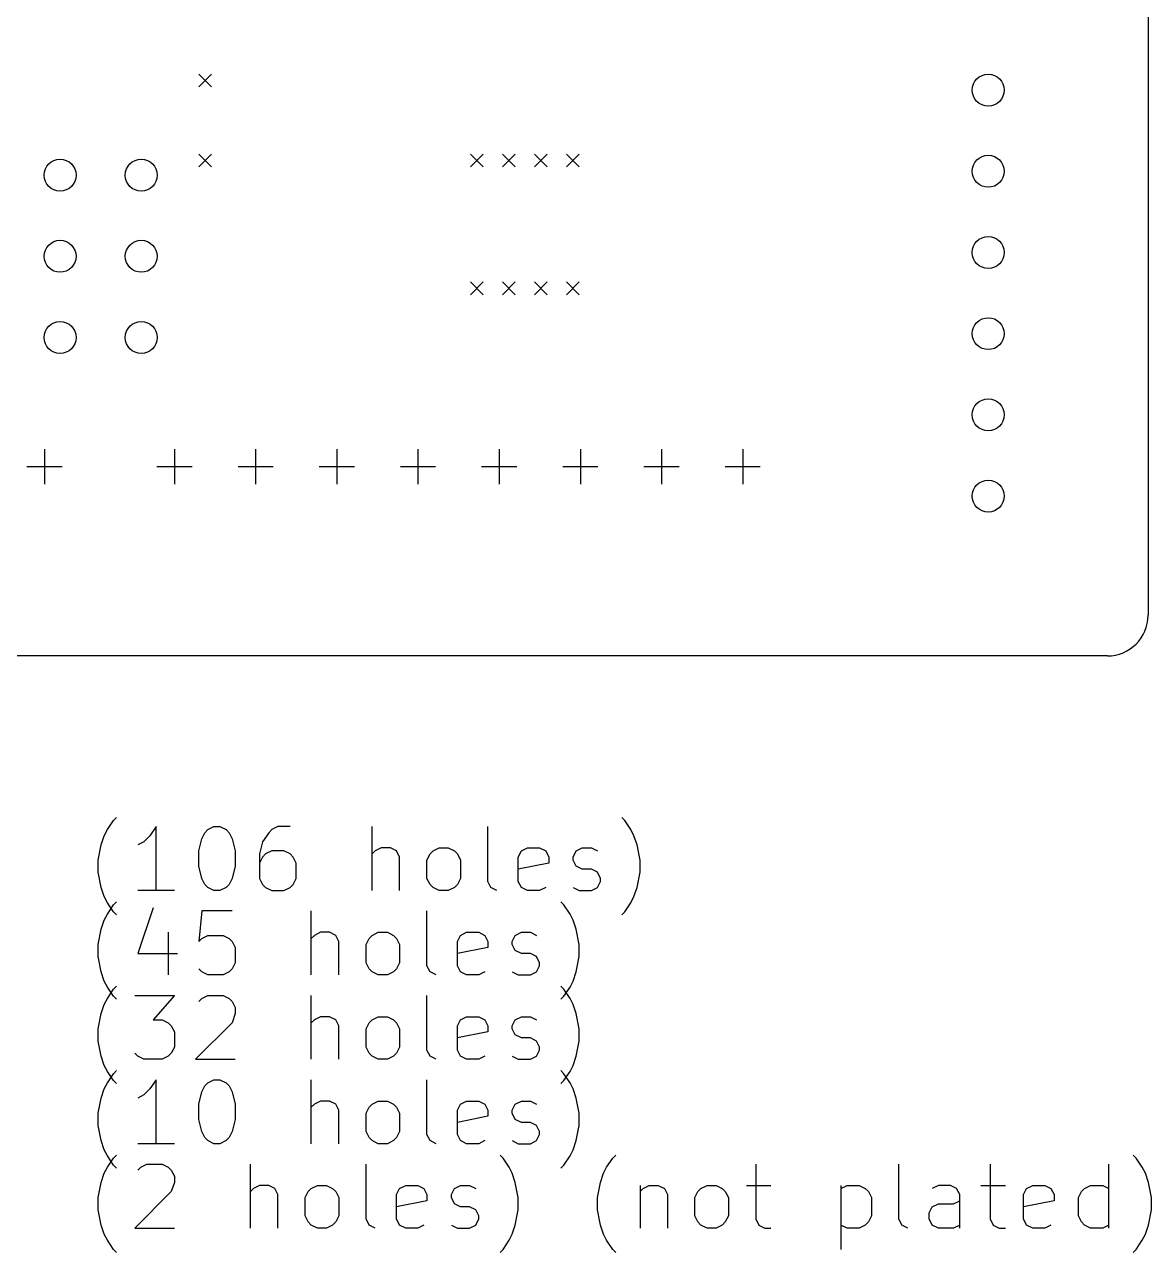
# Model space of a CAD drawing. Extents: x 14 to 84.1, y -18.7 to 60.
# Drawn here: x 48.85 to 84.11, y -18.66 to 19.75 of the extents above; entities that cross this region are included whole.
import ezdxf

# ---------------------------------------------------------------- set-up
doc = ezdxf.new("R2010")
doc.units = 0
doc.layers.add('BLACK', color=7, linetype='CONTINUOUS')

msp = doc.modelspace()

# ---------------------------------------------------------------- linework, layer by layer
at = {"layer": 'BLACK', "linetype": 'CONTINUOUS'}
for p, q in [((84, 58.7299), (84, 1.27)), ((54.3, 18.2), (54.7, 17.8)), ((54.7, 18.2), (54.3, 17.8)), ((54.3, 15.7), (54.7, 15.3)), ((54.7, 15.7), (54.3, 15.3)), ((62.8, 15.7), (63.2, 15.3)), ((63.2, 15.7), (62.8, 15.3)), ((63.8, 15.7), (64.2, 15.3)), ((64.2, 15.7), (63.8, 15.3)), ((64.8, 15.7), (65.2, 15.3)), ((65.2, 15.7), (64.8, 15.3)), ((65.8, 15.7), (66.2, 15.3)), ((66.2, 15.7), (65.8, 15.3)), ((62.8, 11.7), (63.2, 11.3)), ((63.2, 11.7), (62.8, 11.3)), ((63.8, 11.7), (64.2, 11.3)), ((64.2, 11.7), (63.8, 11.3)), ((64.8, 11.7), (65.2, 11.3)), ((65.2, 11.7), (64.8, 11.3)), ((65.8, 11.7), (66.2, 11.3)), ((66.2, 11.7), (65.8, 11.3)), ((49.47412, 6.47074), (49.47412, 5.37074)), ((53.53812, 6.47074), (53.53812, 5.37074)), ((56.07812, 6.47074), (56.07812, 5.37074)), ((58.61812, 6.47074), (58.61812, 5.37074)), ((61.15812, 6.47074), (61.15812, 5.37074)), ((63.69812, 6.47074), (63.69812, 5.37074)), ((66.23812, 6.47074), (66.23812, 5.37074)), ((68.77812, 6.47074), (68.77812, 5.37074)), ((71.31812, 6.47074), (71.31812, 5.37074)), ((48.92412, 5.92074), (50.02412, 5.92074)), ((52.98812, 5.92074), (54.08812, 5.92074)), ((55.52812, 5.92074), (56.62812, 5.92074)), ((58.06812, 5.92074), (59.16812, 5.92074)), ((60.60812, 5.92074), (61.70812, 5.92074)), ((63.14812, 5.92074), (64.24812, 5.92074)), ((65.68812, 5.92074), (66.78812, 5.92074)), ((68.22812, 5.92074), (69.32812, 5.92074)), ((70.76812, 5.92074), (71.86812, 5.92074)), ((82.73, 0), (17.27, 0)), ((51.439914, -5.435076), (51.63039, -5.149361)), ((51.63039, -5.149361), (51.725629, -5.054123)), ((52.963723, -5.339838), (52.773247, -5.625552)), ((52.963723, -7.339838), (52.963723, -5.339838)), ((54.582771, -5.435076), (54.773247, -5.339838)), ((54.773247, -5.339838), (54.963724, -5.339838)), ((54.963724, -5.339838), (55.1542, -5.435076)), ((56.773247, -5.339838), (56.582771, -5.435076)), ((57.1542, -5.339838), (56.773247, -5.339838)), ((59.725629, -7.339838), (59.725629, -5.339838)), ((63.344677, -7.054123), (63.344677, -5.339838)), ((67.630392, -5.149361), (67.535154, -5.054123)), ((67.820868, -5.435076), (67.630392, -5.149361)), ((51.249438, -5.911266), (51.344676, -5.625552)), ((51.344676, -5.625552), (51.439914, -5.435076)), ((52.773247, -5.625552), (52.582771, -5.816028)), ((54.297057, -6.101742), (54.392295, -5.72079)), ((54.392295, -5.72079), (54.487533, -5.530314)), ((54.487533, -5.530314), (54.582771, -5.435076)), ((55.1542, -5.435076), (55.249438, -5.530314)), ((55.249438, -5.530314), (55.344676, -5.72079)), ((55.344676, -5.72079), (55.439914, -6.101742)), ((56.487533, -5.530314), (56.297057, -5.816028)), ((56.582771, -5.435076), (56.487533, -5.530314)), ((67.916106, -5.625552), (67.820868, -5.435076)), ((68.011344, -5.911266), (67.916106, -5.625552)), ((51.1542, -6.387457), (51.249438, -5.911266)), ((52.582771, -5.816028), (52.392295, -5.911266)), ((54.297057, -6.577933), (54.297057, -6.101742)), ((55.439914, -6.101742), (55.439914, -6.577933)), ((56.297057, -5.816028), (56.201819, -6.19698)), ((56.582771, -6.101742), (56.392295, -6.19698)), ((56.963724, -6.101742), (56.582771, -6.101742)), ((57.1542, -6.19698), (56.963724, -6.101742)), ((59.820867, -6.101742), (59.725629, -6.19698)), ((60.011343, -6.006504), (59.820867, -6.101742)), ((60.297058, -6.006504), (60.011343, -6.006504)), ((60.487534, -6.101742), (60.297058, -6.006504)), ((60.582772, -6.292219), (60.487534, -6.101742)), ((61.535153, -6.19698), (61.630391, -6.101742)), ((61.630391, -6.101742), (61.820867, -6.006504)), ((61.820867, -6.006504), (62.106582, -6.006504)), ((62.106582, -6.006504), (62.297058, -6.101742)), ((62.297058, -6.101742), (62.392296, -6.19698)), ((64.297058, -6.292219), (64.392296, -6.101742)), ((64.392296, -6.101742), (64.582772, -6.006504)), ((64.582772, -6.006504), (64.963725, -6.006504)), ((64.963725, -6.006504), (65.154201, -6.101742)), ((65.154201, -6.101742), (65.249439, -6.292219)), ((66.011344, -6.292219), (66.106582, -6.101742)), ((66.106582, -6.101742), (66.297058, -6.006504)), ((66.297058, -6.006504), (66.582772, -6.006504)), ((66.582772, -6.006504), (66.773249, -6.101742)), ((68.106582, -6.387457), (68.011344, -5.911266)), ((51.1542, -6.768409), (51.1542, -6.387457)), ((56.201819, -6.19698), (56.201819, -6.958885)), ((56.297057, -6.292219), (56.201819, -6.482695)), ((56.392295, -6.19698), (56.297057, -6.292219)), ((57.249438, -6.292219), (57.1542, -6.19698)), ((57.344676, -6.482695), (57.249438, -6.292219)), ((57.344676, -6.958885), (57.344676, -6.482695)), ((60.582772, -7.339838), (60.582772, -6.292219)), ((61.439915, -6.387457), (61.535153, -6.19698)), ((61.439915, -6.958885), (61.439915, -6.387457)), ((62.392296, -6.19698), (62.487534, -6.387457)), ((62.487534, -6.387457), (62.487534, -6.958885)), ((64.297058, -7.054123), (64.297058, -6.292219)), ((65.249439, -6.482695), (64.297058, -6.673171)), ((65.249439, -6.292219), (65.249439, -6.482695)), ((66.011344, -6.387457), (66.011344, -6.292219)), ((66.106582, -6.577933), (66.011344, -6.387457)), ((68.106582, -6.768409), (68.106582, -6.387457)), ((51.249438, -7.2446), (51.1542, -6.768409)), ((54.392295, -6.958885), (54.297057, -6.577933)), ((55.439914, -6.577933), (55.344676, -6.958885)), ((66.297058, -6.673171), (66.106582, -6.577933)), ((66.582772, -6.673171), (66.297058, -6.673171)), ((66.773249, -6.768409), (66.582772, -6.673171)), ((66.868487, -6.958885), (66.773249, -6.768409)), ((68.011344, -7.2446), (68.106582, -6.768409)), ((51.344676, -7.530314), (51.249438, -7.2446)), ((54.487533, -7.149361), (54.392295, -6.958885)), ((54.582771, -7.2446), (54.487533, -7.149361)), ((54.773247, -7.339838), (54.582771, -7.2446)), ((55.1542, -7.2446), (54.963724, -7.339838)), ((55.249438, -7.149361), (55.1542, -7.2446)), ((55.344676, -6.958885), (55.249438, -7.149361)), ((56.201819, -6.958885), (56.297057, -7.149361)), ((56.297057, -7.149361), (56.392295, -7.2446)), ((56.392295, -7.2446), (56.582771, -7.339838)), ((56.963724, -7.339838), (57.1542, -7.2446)), ((57.1542, -7.2446), (57.249438, -7.149361)), ((57.249438, -7.149361), (57.344676, -6.958885)), ((61.535153, -7.149361), (61.439915, -6.958885)), ((61.630391, -7.2446), (61.535153, -7.149361)), ((61.820867, -7.339838), (61.630391, -7.2446)), ((62.297058, -7.2446), (62.106582, -7.339838)), ((62.392296, -7.149361), (62.297058, -7.2446)), ((62.487534, -6.958885), (62.392296, -7.149361)), ((63.439915, -7.2446), (63.344677, -7.054123)), ((63.630391, -7.339838), (63.439915, -7.2446)), ((64.392296, -7.2446), (64.297058, -7.054123)), ((64.582772, -7.339838), (64.392296, -7.2446)), ((65.154201, -7.2446), (64.963725, -7.339838)), ((66.011344, -7.2446), (66.20182, -7.339838)), ((66.582772, -7.339838), (66.773249, -7.2446)), ((66.773249, -7.2446), (66.868487, -7.054123)), ((66.868487, -7.054123), (66.868487, -6.958885)), ((67.916106, -7.530314), (68.011344, -7.2446)), ((51.439914, -7.72079), (51.344676, -7.530314)), ((53.535152, -7.339838), (52.392295, -7.339838)), ((54.963724, -7.339838), (54.773247, -7.339838)), ((56.582771, -7.339838), (56.963724, -7.339838)), ((62.106582, -7.339838), (61.820867, -7.339838)), ((64.963725, -7.339838), (64.582772, -7.339838)), ((66.20182, -7.339838), (66.582772, -7.339838)), ((67.820868, -7.72079), (67.916106, -7.530314)), ((51.63039, -8.006504), (51.439914, -7.72079)), ((51.439914, -8.075076), (51.63039, -7.789361)), ((51.63039, -7.789361), (51.725629, -7.694123)), ((51.725629, -8.101742), (51.63039, -8.006504)), ((52.868485, -7.8846), (52.392295, -9.313171)), ((54.392295, -7.979838), (54.297057, -8.932219)), ((55.344676, -7.979838), (54.392295, -7.979838)), ((57.820867, -9.979838), (57.820867, -7.979838)), ((61.439915, -9.694123), (61.439915, -7.979838)), ((65.72563, -7.789361), (65.630392, -7.694123)), ((65.916106, -8.075076), (65.72563, -7.789361)), ((67.535154, -8.101742), (67.630392, -8.006504)), ((67.630392, -8.006504), (67.820868, -7.72079)), ((51.249438, -8.551266), (51.344676, -8.265552)), ((51.344676, -8.265552), (51.439914, -8.075076)), ((66.011344, -8.265552), (65.916106, -8.075076)), ((66.106582, -8.551266), (66.011344, -8.265552)), ((51.1542, -9.027457), (51.249438, -8.551266)), ((53.344676, -8.646504), (53.344676, -9.979838)), ((54.392295, -8.83698), (54.582771, -8.741742)), ((54.582771, -8.741742), (55.058962, -8.741742)), ((55.058962, -8.741742), (55.249438, -8.83698)), ((57.916105, -8.741742), (57.820867, -8.83698)), ((58.106581, -8.646504), (57.916105, -8.741742)), ((58.392296, -8.646504), (58.106581, -8.646504)), ((58.582772, -8.741742), (58.392296, -8.646504)), ((58.67801, -8.932219), (58.582772, -8.741742)), ((59.630391, -8.83698), (59.725629, -8.741742)), ((59.725629, -8.741742), (59.916105, -8.646504)), ((59.916105, -8.646504), (60.20182, -8.646504)), ((60.20182, -8.646504), (60.392296, -8.741742)), ((60.392296, -8.741742), (60.487534, -8.83698)), ((62.392296, -8.932219), (62.487534, -8.741742)), ((62.487534, -8.741742), (62.67801, -8.646504)), ((62.67801, -8.646504), (63.058963, -8.646504)), ((63.058963, -8.646504), (63.249439, -8.741742)), ((63.249439, -8.741742), (63.344677, -8.932219)), ((64.106582, -8.932219), (64.20182, -8.741742)), ((64.20182, -8.741742), (64.392296, -8.646504)), ((64.392296, -8.646504), (64.67801, -8.646504)), ((64.67801, -8.646504), (64.868487, -8.741742)), ((66.20182, -9.027457), (66.106582, -8.551266)), ((51.1542, -9.408409), (51.1542, -9.027457)), ((54.297057, -8.932219), (54.392295, -8.83698)), ((55.249438, -8.83698), (55.344676, -8.932219)), ((55.344676, -8.932219), (55.439914, -9.122695)), ((55.439914, -9.122695), (55.439914, -9.598885)), ((58.67801, -9.979838), (58.67801, -8.932219)), ((59.535153, -9.027457), (59.630391, -8.83698)), ((59.535153, -9.598885), (59.535153, -9.027457)), ((60.487534, -8.83698), (60.582772, -9.027457)), ((60.582772, -9.027457), (60.582772, -9.598885)), ((62.392296, -9.694123), (62.392296, -8.932219)), ((63.344677, -9.122695), (62.392296, -9.313171)), ((63.344677, -8.932219), (63.344677, -9.122695)), ((64.106582, -9.027457), (64.106582, -8.932219)), ((64.20182, -9.217933), (64.106582, -9.027457)), ((64.392296, -9.313171), (64.20182, -9.217933)), ((66.20182, -9.408409), (66.20182, -9.027457)), ((51.249438, -9.8846), (51.1542, -9.408409)), ((52.392295, -9.313171), (53.63039, -9.313171)), ((55.439914, -9.598885), (55.344676, -9.789361)), ((59.630391, -9.789361), (59.535153, -9.598885)), ((60.582772, -9.598885), (60.487534, -9.789361)), ((64.67801, -9.313171), (64.392296, -9.313171)), ((64.868487, -9.408409), (64.67801, -9.313171)), ((64.963725, -9.598885), (64.868487, -9.408409)), ((64.963725, -9.694123), (64.963725, -9.598885)), ((66.106582, -9.8846), (66.20182, -9.408409)), ((51.344676, -10.170314), (51.249438, -9.8846)), ((54.392295, -9.8846), (54.297057, -9.789361)), ((54.582771, -9.979838), (54.392295, -9.8846)), ((55.058962, -9.979838), (54.582771, -9.979838)), ((55.249438, -9.8846), (55.058962, -9.979838)), ((55.344676, -9.789361), (55.249438, -9.8846)), ((59.725629, -9.8846), (59.630391, -9.789361)), ((59.916105, -9.979838), (59.725629, -9.8846)), ((60.20182, -9.979838), (59.916105, -9.979838)), ((60.392296, -9.8846), (60.20182, -9.979838)), ((60.487534, -9.789361), (60.392296, -9.8846)), ((61.535153, -9.8846), (61.439915, -9.694123)), ((61.725629, -9.979838), (61.535153, -9.8846)), ((62.487534, -9.8846), (62.392296, -9.694123)), ((62.67801, -9.979838), (62.487534, -9.8846)), ((63.058963, -9.979838), (62.67801, -9.979838)), ((63.249439, -9.8846), (63.058963, -9.979838)), ((64.106582, -9.8846), (64.297058, -9.979838)), ((64.297058, -9.979838), (64.67801, -9.979838)), ((64.67801, -9.979838), (64.868487, -9.8846)), ((64.868487, -9.8846), (64.963725, -9.694123)), ((66.011344, -10.170314), (66.106582, -9.8846)), ((51.439914, -10.36079), (51.344676, -10.170314)), ((51.63039, -10.646504), (51.439914, -10.36079)), ((51.63039, -10.429361), (51.725629, -10.334123)), ((65.72563, -10.429361), (65.630392, -10.334123)), ((65.72563, -10.646504), (65.916106, -10.36079)), ((65.916106, -10.36079), (66.011344, -10.170314)), ((51.344676, -10.905552), (51.439914, -10.715076)), ((51.439914, -10.715076), (51.63039, -10.429361)), ((51.725629, -10.741742), (51.63039, -10.646504)), ((52.297057, -10.619838), (53.535152, -10.619838)), ((53.535152, -10.619838), (52.868485, -11.381742)), ((54.297057, -10.810314), (54.392295, -10.715076)), ((54.392295, -10.715076), (54.582771, -10.619838)), ((54.582771, -10.619838), (55.058962, -10.619838)), ((55.058962, -10.619838), (55.249438, -10.715076)), ((55.249438, -10.715076), (55.344676, -10.810314)), ((57.820867, -12.619838), (57.820867, -10.619838)), ((61.439915, -12.334123), (61.439915, -10.619838)), ((65.630392, -10.741742), (65.72563, -10.646504)), ((65.916106, -10.715076), (65.72563, -10.429361)), ((66.011344, -10.905552), (65.916106, -10.715076)), ((51.249438, -11.191266), (51.344676, -10.905552)), ((55.344676, -10.810314), (55.439914, -11.00079)), ((55.439914, -11.00079), (55.439914, -11.191266)), ((66.106582, -11.191266), (66.011344, -10.905552)), ((51.1542, -11.667457), (51.249438, -11.191266)), ((52.868485, -11.381742), (53.1542, -11.381742)), ((53.1542, -11.381742), (53.344676, -11.47698)), ((53.344676, -11.47698), (53.439914, -11.572219)), ((55.344676, -11.47698), (54.201819, -12.619838)), ((55.439914, -11.191266), (55.344676, -11.47698)), ((57.916105, -11.381742), (57.820867, -11.47698)), ((58.106581, -11.286504), (57.916105, -11.381742)), ((58.392296, -11.286504), (58.106581, -11.286504)), ((58.582772, -11.381742), (58.392296, -11.286504)), ((58.67801, -11.572219), (58.582772, -11.381742)), ((59.535153, -11.667457), (59.630391, -11.47698)), ((59.630391, -11.47698), (59.725629, -11.381742)), ((59.725629, -11.381742), (59.916105, -11.286504)), ((59.916105, -11.286504), (60.20182, -11.286504)), ((60.20182, -11.286504), (60.392296, -11.381742)), ((60.392296, -11.381742), (60.487534, -11.47698)), ((60.487534, -11.47698), (60.582772, -11.667457)), ((62.392296, -11.572219), (62.487534, -11.381742)), ((62.487534, -11.381742), (62.67801, -11.286504)), ((62.67801, -11.286504), (63.058963, -11.286504)), ((63.058963, -11.286504), (63.249439, -11.381742)), ((63.249439, -11.381742), (63.344677, -11.572219)), ((64.106582, -11.572219), (64.20182, -11.381742)), ((64.20182, -11.381742), (64.392296, -11.286504)), ((64.392296, -11.286504), (64.67801, -11.286504)), ((64.67801, -11.286504), (64.868487, -11.381742)), ((66.20182, -11.667457), (66.106582, -11.191266)), ((51.1542, -12.048409), (51.1542, -11.667457)), ((53.439914, -11.572219), (53.535152, -11.762695)), ((53.535152, -11.762695), (53.535152, -12.238885)), ((58.67801, -12.619838), (58.67801, -11.572219)), ((59.535153, -12.238885), (59.535153, -11.667457)), ((60.582772, -11.667457), (60.582772, -12.238885)), ((62.392296, -12.334123), (62.392296, -11.572219)), ((63.344677, -11.762695), (62.392296, -11.953171)), ((63.344677, -11.572219), (63.344677, -11.762695)), ((64.106582, -11.667457), (64.106582, -11.572219)), ((64.20182, -11.857933), (64.106582, -11.667457)), ((64.392296, -11.953171), (64.20182, -11.857933)), ((66.20182, -12.048409), (66.20182, -11.667457)), ((51.249438, -12.5246), (51.1542, -12.048409)), ((53.535152, -12.238885), (53.439914, -12.429361)), ((59.630391, -12.429361), (59.535153, -12.238885)), ((60.582772, -12.238885), (60.487534, -12.429361)), ((64.67801, -11.953171), (64.392296, -11.953171)), ((64.868487, -12.048409), (64.67801, -11.953171)), ((64.963725, -12.238885), (64.868487, -12.048409)), ((64.963725, -12.334123), (64.963725, -12.238885)), ((66.106582, -12.5246), (66.20182, -12.048409)), ((51.344676, -12.810314), (51.249438, -12.5246)), ((52.392295, -12.5246), (52.297057, -12.429361)), ((52.582771, -12.619838), (52.392295, -12.5246)), ((53.1542, -12.619838), (52.582771, -12.619838)), ((53.344676, -12.5246), (53.1542, -12.619838)), ((53.439914, -12.429361), (53.344676, -12.5246)), ((54.201819, -12.619838), (55.439914, -12.619838)), ((59.725629, -12.5246), (59.630391, -12.429361)), ((59.916105, -12.619838), (59.725629, -12.5246)), ((60.20182, -12.619838), (59.916105, -12.619838)), ((60.392296, -12.5246), (60.20182, -12.619838)), ((60.487534, -12.429361), (60.392296, -12.5246)), ((61.535153, -12.5246), (61.439915, -12.334123)), ((61.725629, -12.619838), (61.535153, -12.5246)), ((62.487534, -12.5246), (62.392296, -12.334123)), ((62.67801, -12.619838), (62.487534, -12.5246)), ((63.058963, -12.619838), (62.67801, -12.619838)), ((63.249439, -12.5246), (63.058963, -12.619838)), ((64.106582, -12.5246), (64.297058, -12.619838)), ((64.297058, -12.619838), (64.67801, -12.619838)), ((64.67801, -12.619838), (64.868487, -12.5246)), ((64.868487, -12.5246), (64.963725, -12.334123)), ((66.011344, -12.810314), (66.106582, -12.5246)), ((51.439914, -13.00079), (51.344676, -12.810314)), ((51.63039, -13.286504), (51.439914, -13.00079)), ((51.63039, -13.069361), (51.725629, -12.974123)), ((65.72563, -13.069361), (65.630392, -12.974123)), ((65.72563, -13.286504), (65.916106, -13.00079)), ((65.916106, -13.00079), (66.011344, -12.810314)), ((51.344676, -13.545552), (51.439914, -13.355076)), ((51.439914, -13.355076), (51.63039, -13.069361)), ((51.725629, -13.381742), (51.63039, -13.286504)), ((52.963723, -13.259838), (52.773247, -13.545552)), ((52.963723, -15.259838), (52.963723, -13.259838)), ((54.487533, -13.450314), (54.582771, -13.355076)), ((54.582771, -13.355076), (54.773247, -13.259838)), ((54.773247, -13.259838), (54.963724, -13.259838)), ((54.963724, -13.259838), (55.1542, -13.355076)), ((55.1542, -13.355076), (55.249438, -13.450314)), ((57.820867, -15.259838), (57.820867, -13.259838)), ((61.439915, -14.974123), (61.439915, -13.259838)), ((65.630392, -13.381742), (65.72563, -13.286504)), ((65.916106, -13.355076), (65.72563, -13.069361)), ((66.011344, -13.545552), (65.916106, -13.355076)), ((51.249438, -13.831266), (51.344676, -13.545552)), ((52.582771, -13.736028), (52.392295, -13.831266)), ((52.773247, -13.545552), (52.582771, -13.736028)), ((54.297057, -14.021742), (54.392295, -13.64079)), ((54.392295, -13.64079), (54.487533, -13.450314)), ((55.249438, -13.450314), (55.344676, -13.64079)), ((55.344676, -13.64079), (55.439914, -14.021742)), ((66.106582, -13.831266), (66.011344, -13.545552)), ((51.1542, -14.307457), (51.249438, -13.831266)), ((54.297057, -14.497933), (54.297057, -14.021742)), ((55.439914, -14.021742), (55.439914, -14.497933)), ((57.916105, -14.021742), (57.820867, -14.11698)), ((58.106581, -13.926504), (57.916105, -14.021742)), ((58.392296, -13.926504), (58.106581, -13.926504)), ((58.582772, -14.021742), (58.392296, -13.926504)), ((58.67801, -14.212219), (58.582772, -14.021742)), ((58.67801, -15.259838), (58.67801, -14.212219)), ((59.535153, -14.307457), (59.630391, -14.11698)), ((59.630391, -14.11698), (59.725629, -14.021742)), ((59.725629, -14.021742), (59.916105, -13.926504)), ((59.916105, -13.926504), (60.20182, -13.926504)), ((60.20182, -13.926504), (60.392296, -14.021742)), ((60.392296, -14.021742), (60.487534, -14.11698)), ((60.487534, -14.11698), (60.582772, -14.307457)), ((62.392296, -14.212219), (62.487534, -14.021742)), ((62.392296, -14.974123), (62.392296, -14.212219)), ((62.487534, -14.021742), (62.67801, -13.926504)), ((62.67801, -13.926504), (63.058963, -13.926504)), ((63.058963, -13.926504), (63.249439, -14.021742)), ((63.249439, -14.021742), (63.344677, -14.212219)), ((63.344677, -14.212219), (63.344677, -14.402695)), ((64.106582, -14.212219), (64.20182, -14.021742)), ((64.106582, -14.307457), (64.106582, -14.212219)), ((64.20182, -14.021742), (64.392296, -13.926504)), ((64.392296, -13.926504), (64.67801, -13.926504)), ((64.67801, -13.926504), (64.868487, -14.021742)), ((66.20182, -14.307457), (66.106582, -13.831266)), ((51.1542, -14.688409), (51.1542, -14.307457)), ((54.392295, -14.878885), (54.297057, -14.497933)), ((55.439914, -14.497933), (55.344676, -14.878885)), ((59.535153, -14.878885), (59.535153, -14.307457)), ((60.582772, -14.307457), (60.582772, -14.878885)), ((63.344677, -14.402695), (62.392296, -14.593171)), ((64.20182, -14.497933), (64.106582, -14.307457)), ((64.392296, -14.593171), (64.20182, -14.497933)), ((64.67801, -14.593171), (64.392296, -14.593171)), ((64.868487, -14.688409), (64.67801, -14.593171)), ((66.20182, -14.688409), (66.20182, -14.307457)), ((51.249438, -15.1646), (51.1542, -14.688409)), ((54.487533, -15.069361), (54.392295, -14.878885)), ((55.344676, -14.878885), (55.249438, -15.069361)), ((59.630391, -15.069361), (59.535153, -14.878885)), ((60.582772, -14.878885), (60.487534, -15.069361)), ((61.535153, -15.1646), (61.439915, -14.974123)), ((62.487534, -15.1646), (62.392296, -14.974123)), ((64.963725, -14.878885), (64.868487, -14.688409)), ((64.868487, -15.1646), (64.963725, -14.974123)), ((64.963725, -14.974123), (64.963725, -14.878885)), ((66.106582, -15.1646), (66.20182, -14.688409)), ((51.344676, -15.450314), (51.249438, -15.1646)), ((53.535152, -15.259838), (52.392295, -15.259838)), ((54.582771, -15.1646), (54.487533, -15.069361)), ((54.773247, -15.259838), (54.582771, -15.1646)), ((54.963724, -15.259838), (54.773247, -15.259838)), ((55.1542, -15.1646), (54.963724, -15.259838)), ((55.249438, -15.069361), (55.1542, -15.1646)), ((59.725629, -15.1646), (59.630391, -15.069361)), ((59.916105, -15.259838), (59.725629, -15.1646)), ((60.20182, -15.259838), (59.916105, -15.259838)), ((60.392296, -15.1646), (60.20182, -15.259838)), ((60.487534, -15.069361), (60.392296, -15.1646)), ((61.725629, -15.259838), (61.535153, -15.1646)), ((62.67801, -15.259838), (62.487534, -15.1646)), ((63.058963, -15.259838), (62.67801, -15.259838)), ((63.249439, -15.1646), (63.058963, -15.259838)), ((64.106582, -15.1646), (64.297058, -15.259838)), ((64.297058, -15.259838), (64.67801, -15.259838)), ((64.67801, -15.259838), (64.868487, -15.1646)), ((66.011344, -15.450314), (66.106582, -15.1646)), ((51.439914, -15.64079), (51.344676, -15.450314)), ((51.63039, -15.926504), (51.439914, -15.64079)), ((51.439914, -15.995076), (51.63039, -15.709361)), ((51.63039, -15.709361), (51.725629, -15.614123)), ((63.820868, -15.709361), (63.72563, -15.614123)), ((64.011344, -15.995076), (63.820868, -15.709361)), ((65.72563, -15.926504), (65.916106, -15.64079)), ((65.916106, -15.64079), (66.011344, -15.450314)), ((67.058963, -15.995076), (67.249439, -15.709361)), ((67.249439, -15.709361), (67.344678, -15.614123)), ((83.630393, -15.709361), (83.535155, -15.614123)), ((83.820869, -15.995076), (83.630393, -15.709361)), ((51.344676, -16.185552), (51.439914, -15.995076)), ((51.725629, -16.021742), (51.63039, -15.926504)), ((52.392295, -16.090314), (52.487533, -15.995076)), ((52.487533, -15.995076), (52.678009, -15.899838)), ((52.678009, -15.899838), (53.1542, -15.899838)), ((53.1542, -15.899838), (53.344676, -15.995076)), ((53.344676, -15.995076), (53.439914, -16.090314)), ((53.439914, -16.090314), (53.535152, -16.28079)), ((55.916105, -17.899838), (55.916105, -15.899838)), ((59.535153, -17.614123), (59.535153, -15.899838)), ((64.106582, -16.185552), (64.011344, -15.995076)), ((65.630392, -16.021742), (65.72563, -15.926504)), ((66.963725, -16.185552), (67.058963, -15.995076)), ((71.72563, -15.899838), (71.72563, -17.614123)), ((76.201821, -17.614123), (76.201821, -15.899838)), ((79.058964, -15.899838), (79.058964, -17.614123)), ((82.77325, -17.899838), (82.77325, -15.899838)), ((83.916107, -16.185552), (83.820869, -15.995076)), ((51.1542, -16.947457), (51.249438, -16.471266)), ((51.249438, -16.471266), (51.344676, -16.185552)), ((53.535152, -16.471266), (53.439914, -16.75698)), ((53.535152, -16.28079), (53.535152, -16.471266)), ((64.20182, -16.471266), (64.106582, -16.185552)), ((64.297058, -16.947457), (64.20182, -16.471266)), ((66.773249, -16.947457), (66.868487, -16.471266)), ((66.868487, -16.471266), (66.963725, -16.185552)), ((84.011345, -16.471266), (83.916107, -16.185552)), ((84.106583, -16.947457), (84.011345, -16.471266)), ((53.439914, -16.75698), (52.297057, -17.899838)), ((56.011343, -16.661742), (55.916105, -16.75698)), ((56.201819, -16.566504), (56.011343, -16.661742)), ((56.487534, -16.566504), (56.201819, -16.566504)), ((56.67801, -16.661742), (56.487534, -16.566504)), ((56.773248, -16.852219), (56.67801, -16.661742)), ((56.773248, -17.899838), (56.773248, -16.852219)), ((57.630391, -16.947457), (57.725629, -16.75698)), ((57.725629, -16.75698), (57.820867, -16.661742)), ((57.820867, -16.661742), (58.011343, -16.566504)), ((58.011343, -16.566504), (58.297058, -16.566504)), ((58.297058, -16.566504), (58.487534, -16.661742)), ((58.487534, -16.661742), (58.582772, -16.75698)), ((58.582772, -16.75698), (58.67801, -16.947457)), ((60.487534, -16.852219), (60.582772, -16.661742)), ((60.487534, -17.614123), (60.487534, -16.852219)), ((60.582772, -16.661742), (60.773248, -16.566504)), ((60.773248, -16.566504), (61.154201, -16.566504)), ((61.154201, -16.566504), (61.344677, -16.661742)), ((61.344677, -16.661742), (61.439915, -16.852219)), ((61.439915, -16.852219), (61.439915, -17.042695)), ((62.20182, -16.852219), (62.297058, -16.661742)), ((62.20182, -16.947457), (62.20182, -16.852219)), ((62.297058, -16.661742), (62.487534, -16.566504)), ((62.487534, -16.566504), (62.773248, -16.566504)), ((62.773248, -16.566504), (62.963725, -16.661742)), ((68.106582, -16.566504), (68.106582, -17.899838)), ((68.106582, -16.75698), (68.20182, -16.661742)), ((68.20182, -16.661742), (68.392296, -16.566504)), ((68.392296, -16.566504), (68.678011, -16.566504)), ((68.678011, -16.566504), (68.868487, -16.661742)), ((68.868487, -16.661742), (68.963725, -16.852219)), ((68.963725, -16.852219), (68.963725, -17.899838)), ((69.820868, -16.947457), (69.916106, -16.75698)), ((69.916106, -16.75698), (70.011344, -16.661742)), ((70.011344, -16.661742), (70.20182, -16.566504)), ((70.20182, -16.566504), (70.487535, -16.566504)), ((70.487535, -16.566504), (70.678011, -16.661742)), ((70.678011, -16.661742), (70.773249, -16.75698)), ((70.773249, -16.75698), (70.868487, -16.947457)), ((71.439916, -16.566504), (72.20182, -16.566504)), ((74.392297, -16.566504), (74.392297, -18.566504)), ((74.392297, -16.661742), (74.582773, -16.566504)), ((74.582773, -16.566504), (74.963726, -16.566504)), ((74.963726, -16.566504), (75.154202, -16.661742)), ((75.154202, -16.661742), (75.24944, -16.75698)), ((75.24944, -16.75698), (75.344678, -16.947457)), ((77.439916, -16.566504), (77.24944, -16.661742)), ((77.820869, -16.566504), (77.439916, -16.566504)), ((78.011345, -16.661742), (77.820869, -16.566504)), ((78.106583, -16.852219), (78.011345, -16.661742)), ((78.106583, -17.899838), (78.106583, -16.852219)), ((78.77325, -16.566504), (79.535154, -16.566504)), ((80.106583, -16.852219), (80.201821, -16.661742)), ((80.106583, -17.614123), (80.106583, -16.852219)), ((80.201821, -16.661742), (80.392297, -16.566504)), ((80.392297, -16.566504), (80.77325, -16.566504)), ((80.77325, -16.566504), (80.963726, -16.661742)), ((80.963726, -16.661742), (81.058964, -16.852219)), ((81.058964, -16.852219), (81.058964, -17.042695)), ((81.820869, -16.947457), (81.916107, -16.75698)), ((81.916107, -16.75698), (82.011345, -16.661742)), ((82.011345, -16.661742), (82.201821, -16.566504)), ((82.201821, -16.566504), (82.582774, -16.566504)), ((82.582774, -16.566504), (82.77325, -16.661742)), ((51.1542, -17.328409), (51.1542, -16.947457)), ((57.630391, -17.518885), (57.630391, -16.947457)), ((58.67801, -16.947457), (58.67801, -17.518885)), ((61.439915, -17.042695), (60.487534, -17.233171)), ((62.297058, -17.137933), (62.20182, -16.947457)), ((62.487534, -17.233171), (62.297058, -17.137933)), ((62.773248, -17.233171), (62.487534, -17.233171)), ((62.963725, -17.328409), (62.773248, -17.233171)), ((64.297058, -17.328409), (64.297058, -16.947457)), ((66.773249, -17.328409), (66.773249, -16.947457)), ((69.820868, -17.518885), (69.820868, -16.947457)), ((70.868487, -16.947457), (70.868487, -17.518885)), ((75.344678, -16.947457), (75.344678, -17.518885)), ((77.154202, -17.423647), (77.24944, -17.233171)), ((77.24944, -17.233171), (77.439916, -17.137933)), ((77.439916, -17.137933), (77.916107, -17.137933)), ((77.916107, -17.137933), (78.106583, -17.042695)), ((81.058964, -17.042695), (80.106583, -17.233171)), ((81.820869, -17.518885), (81.820869, -16.947457)), ((84.106583, -17.328409), (84.106583, -16.947457)), ((51.249438, -17.8046), (51.1542, -17.328409)), ((57.725629, -17.709361), (57.630391, -17.518885)), ((58.67801, -17.518885), (58.582772, -17.709361)), ((59.630391, -17.8046), (59.535153, -17.614123)), ((60.582772, -17.8046), (60.487534, -17.614123)), ((63.058963, -17.518885), (62.963725, -17.328409)), ((62.963725, -17.8046), (63.058963, -17.614123)), ((63.058963, -17.614123), (63.058963, -17.518885)), ((64.20182, -17.8046), (64.297058, -17.328409)), ((66.868487, -17.8046), (66.773249, -17.328409)), ((69.916106, -17.709361), (69.820868, -17.518885)), ((70.868487, -17.518885), (70.773249, -17.709361)), ((71.72563, -17.614123), (71.820868, -17.8046)), ((75.344678, -17.518885), (75.24944, -17.709361)), ((76.297059, -17.8046), (76.201821, -17.614123)), ((77.154202, -17.614123), (77.154202, -17.423647)), ((77.24944, -17.8046), (77.154202, -17.614123)), ((79.058964, -17.614123), (79.154202, -17.8046)), ((80.201821, -17.8046), (80.106583, -17.614123)), ((81.916107, -17.709361), (81.820869, -17.518885)), ((84.011345, -17.8046), (84.106583, -17.328409)), ((51.344676, -18.090314), (51.249438, -17.8046)), ((52.297057, -17.899838), (53.535152, -17.899838)), ((57.820867, -17.8046), (57.725629, -17.709361)), ((58.011343, -17.899838), (57.820867, -17.8046)), ((58.297058, -17.899838), (58.011343, -17.899838)), ((58.487534, -17.8046), (58.297058, -17.899838)), ((58.582772, -17.709361), (58.487534, -17.8046)), ((59.820867, -17.899838), (59.630391, -17.8046)), ((60.773248, -17.899838), (60.582772, -17.8046)), ((61.154201, -17.899838), (60.773248, -17.899838)), ((61.344677, -17.8046), (61.154201, -17.899838)), ((62.20182, -17.8046), (62.392296, -17.899838)), ((62.392296, -17.899838), (62.773248, -17.899838)), ((62.773248, -17.899838), (62.963725, -17.8046)), ((64.106582, -18.090314), (64.20182, -17.8046)), ((66.963725, -18.090314), (66.868487, -17.8046)), ((70.011344, -17.8046), (69.916106, -17.709361)), ((70.20182, -17.899838), (70.011344, -17.8046)), ((70.487535, -17.899838), (70.20182, -17.899838)), ((70.678011, -17.8046), (70.487535, -17.899838)), ((70.773249, -17.709361), (70.678011, -17.8046)), ((71.820868, -17.8046), (72.011344, -17.899838)), ((72.011344, -17.899838), (72.20182, -17.899838)), ((74.582773, -17.899838), (74.392297, -17.8046)), ((74.963726, -17.899838), (74.582773, -17.899838)), ((75.154202, -17.8046), (74.963726, -17.899838)), ((75.24944, -17.709361), (75.154202, -17.8046)), ((76.487535, -17.899838), (76.297059, -17.8046)), ((77.439916, -17.899838), (77.24944, -17.8046)), ((77.916107, -17.899838), (77.439916, -17.899838)), ((78.106583, -17.8046), (77.916107, -17.899838)), ((79.154202, -17.8046), (79.344678, -17.899838)), ((79.344678, -17.899838), (79.535154, -17.899838)), ((80.392297, -17.899838), (80.201821, -17.8046)), ((80.77325, -17.899838), (80.392297, -17.899838)), ((80.963726, -17.8046), (80.77325, -17.899838)), ((82.011345, -17.8046), (81.916107, -17.709361)), ((82.201821, -17.899838), (82.011345, -17.8046)), ((82.582774, -17.899838), (82.201821, -17.899838)), ((82.77325, -17.8046), (82.582774, -17.899838)), ((83.916107, -18.090314), (84.011345, -17.8046)), ((51.439914, -18.28079), (51.344676, -18.090314)), ((51.63039, -18.566504), (51.439914, -18.28079)), ((63.820868, -18.566504), (64.011344, -18.28079)), ((64.011344, -18.28079), (64.106582, -18.090314)), ((67.058963, -18.28079), (66.963725, -18.090314)), ((67.249439, -18.566504), (67.058963, -18.28079)), ((83.630393, -18.566504), (83.820869, -18.28079)), ((83.820869, -18.28079), (83.916107, -18.090314)), ((51.725629, -18.661742), (51.63039, -18.566504)), ((63.72563, -18.661742), (63.820868, -18.566504)), ((67.344678, -18.661742), (67.249439, -18.566504)), ((83.535155, -18.661742), (83.630393, -18.566504))]:
    msp.add_line(p, q, dxfattribs=at)
at = {"layer": 'BLACK'}
for centre in [(79, 17.7), (49.96, 15.04), (52.5, 15.04), (79, 15.16), (79, 12.62), (49.96, 12.5), (52.5, 12.5), (49.96, 9.96), (52.5, 9.96), (79, 10.08), (79, 7.54), (79, 5)]:
    msp.add_circle(centre, 0.5, dxfattribs=at)
msp.add_arc((82.73, 1.27), 1.27, -90, 0, dxfattribs=at)

doc.saveas('drawing.dxf')
